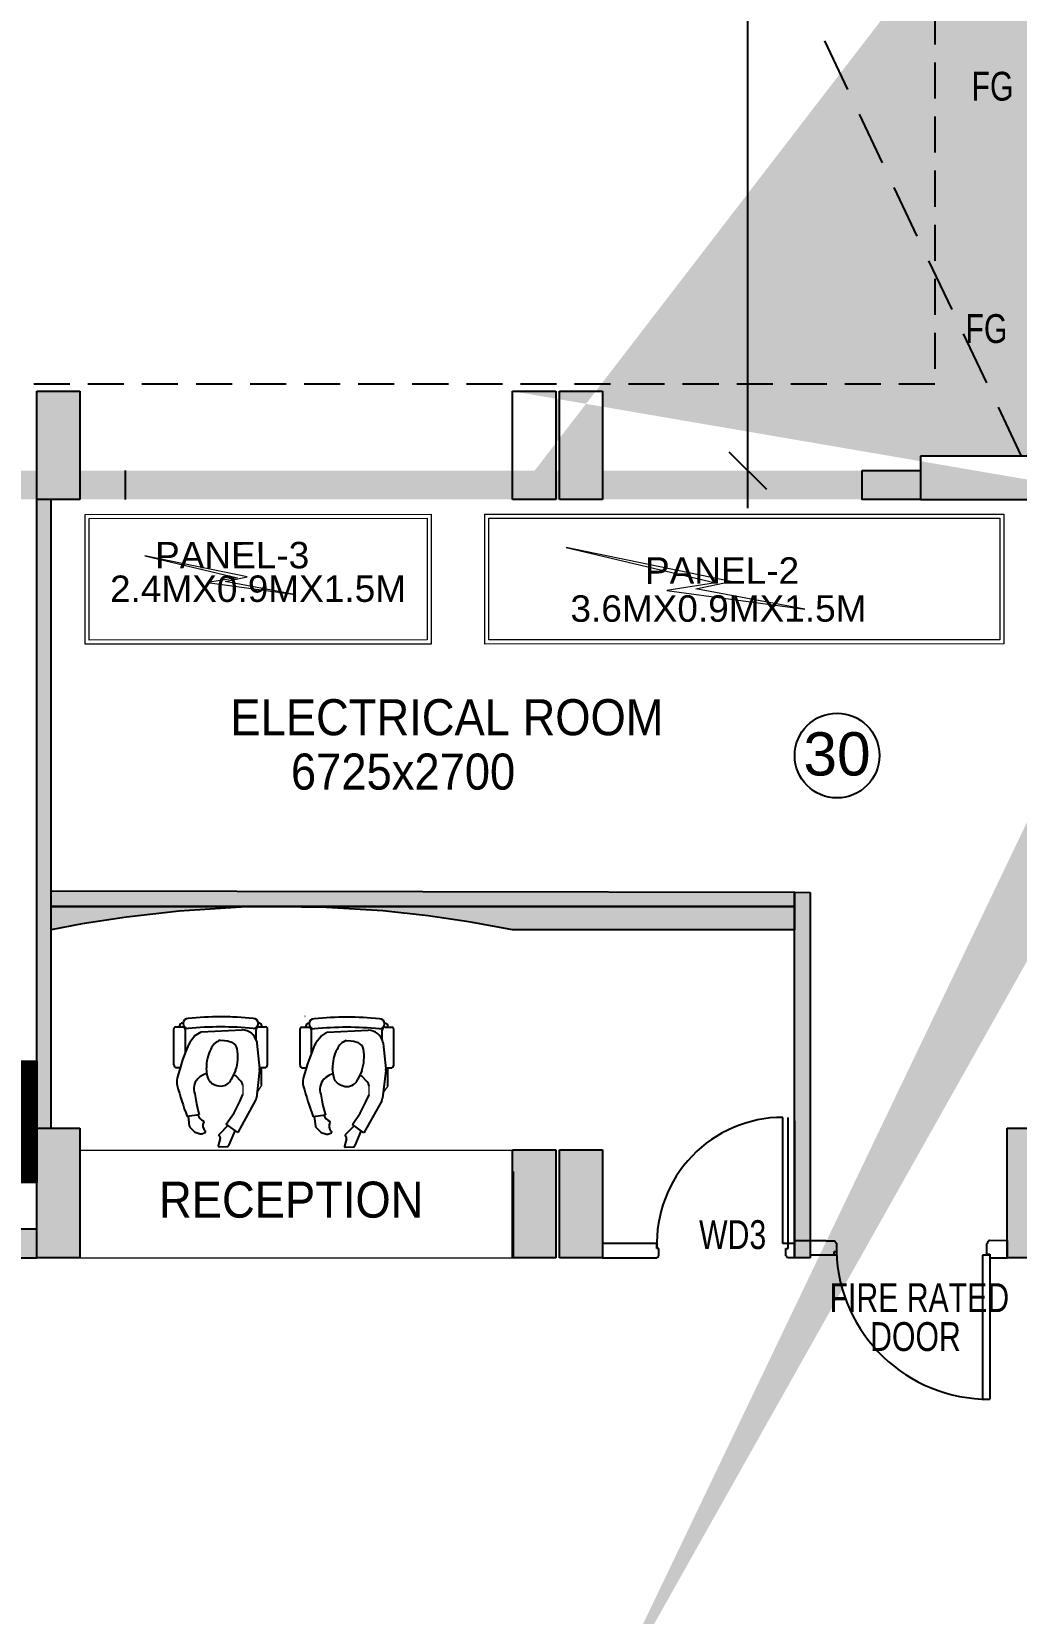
# Model space of a CAD drawing. Header units: metres. Extents: x 11749222 to 11901021, y -3863762 to -3708780.
# Drawn here: x 11782698 to 11789527, y -3823946 to -3812978 of the extents above; entities that cross this region are included whole.
import ezdxf

# ---------------------------------------------------------------- set-up
doc = ezdxf.new("R2010")
doc.units = ezdxf.units.M
doc.header["$MEASUREMENT"] = 0
for name, pattern in [('CENTER', [0]), ('DASHED', [0.75, 0.5, -0.25]), ('DASHED2', [0.375, 0.25, -0.125])]:
    doc.linetypes.add(name, pattern=pattern)
doc.layers.get('0').update_dxf_attribs({"color": 251, "linetype": 'CONTINUOUS'})
doc.layers.add('0.0', color=251, linetype='CONTINUOUS', lineweight=0)
for name, color, linetype in [('DIM', 251, 'CONTINUOUS'), ('ELE-MIRROR LIGHT', 1, 'CONTINUOUS'), ('ELE.ELECTRICAL PANELS', 1, 'CONTINUOUS'), ('HATCH', 251, 'CONTINUOUS'), ('HS', 251, 'CONTINUOUS'), ('SECTION', 251, 'CONTINUOUS')]:
    doc.layers.add(name, color=color, linetype=linetype)
doc.layers.add('elec', color=7, linetype='CONTINUOUS', lineweight=5, true_color=0x0032c7)
doc.styles.add('ARIAL', font='arial.ttf', dxfattribs={"width": 0.75})
doc.styles.add('ROMANS', font='arial.ttf')
doc.styles.get("Standard").update_dxf_attribs({"font": 'arial.ttf'})

msp = doc.modelspace()

# ---------------------------------------------------------------- hatches: boundary and pattern name
at = {"ltscale": 500}
for points in [[(11788458.1, -3816021.8), (11780203.1, -3816021.8), (11780203.1, -3816221.8), (11788458.1, -3816221.8)], [(11783349.8, -3816221.8), (11783349.8, -3816141.8), (11783349.8, -3816101.8), (11783349.8, -3816021.8), (11783033.1, -3816021.8), (11783033.1, -3816221.8)], [(11786033.1, -3816021.8), (11785449.8, -3816021.8), (11785449.8, -3816221.8), (11786033.1, -3816221.8)], [(11788863.1, -3816021.8), (11788458.1, -3816021.8), (11788458.1, -3816221.8), (11788863.1, -3816221.8)], [(11782733.1, -3821281.8), (11781204.4, -3821281.8), (11781204.4, -3821481.8), (11782733.1, -3821481.8)]]:
    msp.add_hatch(color=256, dxfattribs=at).paths.add_polyline_path(points)
h = msp.add_hatch(color=256, dxfattribs=at)
h.paths.add_polyline_path([(11782833.1, -3818935.6), (11787989.1, -3818946.4), (11787989, -3819044.7), (11782833.1, -3819044.7)])
edge = h.paths.add_edge_path()
edge.add_line((11788098.3, -3821481.8), (11787989, -3821481.8))
edge.add_line((11787989, -3821481.8), (11787989, -3818945.8))
edge.add_line((11787989, -3818945.8), (11788098, -3818946.6))
at = {"layer": 'ELE-MIRROR LIGHT', "ltscale": 500}
msp.add_hatch(color=7, dxfattribs=at).paths.add_polyline_path([(11782733.1, -3816221.8), (11782833.1, -3816221.8), (11782833.1, -3820581.8), (11782733.1, -3820581.8)])
h = msp.add_hatch(dxfattribs=at)
h.set_pattern_fill('ANSI31', style=0)
h.set_pattern_definition([(45, (748299.10422, 92998.56549), (-0.0883883476483, 0.0883883476483), [])])
h.paths.add_polyline_path([(11782833.1, -3819207), (11782833.1, -3819044.7), (11787989, -3819044.7), (11787989, -3819207), (11786033.1, -3819207), (11785744.8, -3819153.4), (11785447.5, -3819109.5), (11785133.8, -3819075.5), (11784742.1, -3819050.6), (11784222.1, -3819044.7), (11783720.5, -3819076.6), (11783356.5, -3819117.7), (11783048.2, -3819165.9)])
at = {"layer": 'HATCH', "ltscale": 500}
h = msp.add_hatch(color=251, dxfattribs=at)
h.dxf.hatch_style = 1
h.paths.add_polyline_path([(11782733.1, -3820581.8), (11783033.1, -3820581.8), (11783033.1, -3821481.8), (11782733.1, -3821481.8)])
h.paths.add_polyline_path([(11826143.1, -3824446.8), (11827043.1, -3824446.8), (11827043.1, -3824746.8), (11826143.1, -3824746.8)])
h.paths.add_polyline_path([(11800558.1, -3830511.8), (11800858.1, -3830511.8), (11800858.1, -3831411.8), (11800558.1, -3831411.8)])
h.paths.add_polyline_path([(11822943.1, -3830511.8), (11823543.1, -3830511.8), (11823543.1, -3830811.8), (11822943.1, -3830811.8)])
h.paths.add_polyline_path([(11779303.1, -3812391.8), (11780053.1, -3812391.8), (11780053.1, -3812691.8), (11779303.1, -3812691.8)])
h.paths.add_polyline_path([(11779303.1, -3815921.8), (11780203.1, -3815921.8), (11780203.1, -3816221.8), (11779303.1, -3816221.8)])
h.paths.add_polyline_path([(11816284.8, -3830411.8), (11817113.1, -3830411.8), (11817113.1, -3830711.8), (11816284.8, -3830711.8)])
h.paths.add_polyline_path([(11792528.1, -3829811.8), (11792828.1, -3829811.8), (11792828.1, -3830711.8), (11792528.1, -3830711.8)])
h.paths.add_polyline_path([(11786358.1, -3829961.8), (11786658.1, -3829961.8), (11786658.1, -3830711.8), (11786358.1, -3830711.8)])
h.paths.add_polyline_path([(11786033.1, -3830736.8), (11786333.1, -3830736.8), (11786333.1, -3831486.8), (11786033.1, -3831486.8)])
h.paths.add_polyline_path([(11779303.1, -3801521.8), (11780053.1, -3801521.8), (11780053.1, -3801821.8), (11779303.1, -3801821.8)])
h.paths.add_polyline_path([(11826143.1, -3801521.8), (11827043.1, -3801521.8), (11827043.1, -3801821.8), (11826143.1, -3801821.8)])
h.paths.add_polyline_path([(11779203.1, -3820581.8), (11779503.1, -3820581.8), (11779503.1, -3821481.8), (11779203.1, -3821481.8)])
h.paths.add_polyline_path([(11786033.1, -3829961.8), (11786333.1, -3829961.8), (11786333.1, -3830711.8), (11786033.1, -3830711.8)])
h.paths.add_polyline_path([(11826043.1, -3787791.8), (11826343.1, -3787791.8), (11826343.1, -3786813.5), (11826043.1, -3786813.5)])
h.paths.add_polyline_path([(11779303.1, -3808791.8), (11780053.1, -3808791.8), (11780053.1, -3809091.8), (11779303.1, -3809091.8)])
h.paths.add_polyline_path([(11807758.1, -3830511.8), (11808058.1, -3830511.8), (11808058.1, -3831411.8), (11807758.1, -3831411.8)])
h.paths.add_polyline_path([(11826143.1, -3781561.8), (11827043.1, -3781561.8), (11827043.1, -3781861.8), (11826143.1, -3781861.8)])
h.paths.add_polyline_path([(11826143.1, -3797921.8), (11827043.1, -3797921.8), (11827043.1, -3798221.8), (11826143.1, -3798221.8)])
h.paths.add_polyline_path([(11779303.1, -3805191.8), (11780053.1, -3805191.8), (11780053.1, -3805491.8), (11779303.1, -3805491.8)])
h.paths.add_polyline_path([(11811358.1, -3824481.8), (11811658.1, -3824481.8), (11811658.1, -3825381.8), (11811358.1, -3825381.8)])
h.paths.add_polyline_path([(11826143.1, -3805191.8), (11827043.1, -3805191.8), (11827043.1, -3805491.8), (11826143.1, -3805491.8)])
h.paths.add_polyline_path([(11784348.1, -3790791.8), (11784648.1, -3790791.8), (11784648.1, -3791391.8), (11784348.1, -3791391.8)])
h.paths.add_polyline_path([(11779303.1, -3790791.8), (11780203.1, -3790791.8), (11780203.1, -3791091.8), (11779303.1, -3791091.8)])
h.paths.add_polyline_path([(11826143.1, -3790791.8), (11826943.1, -3790791.8), (11826943.1, -3791091.8), (11826143.1, -3791091.8)])
h.paths.add_polyline_path([(11822943.1, -3819521.8), (11823642, -3819521.8), (11823642, -3819821.8), (11822943.1, -3819821.8)])
h.paths.add_polyline_path([(11820113.1, -3830411.8), (11820941.3, -3830411.8), (11820941.3, -3830711.8), (11820113.1, -3830711.8)])
h.paths.add_polyline_path([(11826143.1, -3812391.8), (11827043.1, -3812391.8), (11827043.1, -3812691.8), (11826143.1, -3812691.8)])
h.paths.add_polyline_path([(11784348.1, -3787191.8), (11784648.1, -3787191.8), (11784648.1, -3787791.8), (11784348.1, -3787791.8)])
h.paths.add_polyline_path([(11784673.1, -3787191.8), (11784973.1, -3787191.8), (11784973.1, -3787791.8), (11784673.1, -3787791.8)])
h.paths.add_polyline_path([(11780683.1, -3786891.8), (11780983.1, -3786891.8), (11780983.1, -3787791.8), (11780683.1, -3787791.8)])
h.paths.add_polyline_path([(11826143.1, -3830411.8), (11827043.1, -3830411.8), (11827043.1, -3830711.8), (11826143.1, -3830711.8)])
h.paths.add_polyline_path([(11798793.1, -3779261.8), (11799093.1, -3779261.8), (11799093.1, -3780161.8), (11798793.1, -3780161.8)])
h.paths.add_polyline_path([(11804823.1, -3779261.8), (11805123.1, -3779261.8), (11805123.1, -3780161.8), (11804823.1, -3780161.8)])
h.paths.add_polyline_path([(11782733.1, -3829961.8), (11783033.1, -3829961.8), (11783033.1, -3830711.8), (11782733.1, -3830711.8)])
h.paths.add_polyline_path([(11784673.1, -3790791.8), (11784973.1, -3790791.8), (11784973.1, -3791391.8), (11784673.1, -3791391.8)])
h.paths.add_polyline_path([(11795493.1, -3779261.8), (11795793.1, -3779261.8), (11795793.1, -3780161.8), (11795493.1, -3780161.8)])
h.paths.add_polyline_path([(11780683.1, -3781011.8), (11780983.1, -3781011.8), (11780983.1, -3781761.8), (11780683.1, -3781761.8)])
h.paths.add_polyline_path([(11784348.1, -3794391.8), (11784648.1, -3794391.8), (11784648.1, -3794991.8), (11784348.1, -3794991.8)])
h.paths.add_polyline_path([(11784673.1, -3794991.8), (11784973.1, -3794991.8), (11784973.1, -3794391.8), (11784673.1, -3794391.8)])
h.paths.add_polyline_path([(11782733.1, -3815471.8), (11783033.1, -3815471.8), (11783033.1, -3816221.8), (11782733.1, -3816221.8)])
h.paths.add_polyline_path([(11784348.1, -3781011.8), (11784648.1, -3781011.8), (11784648.1, -3781761.8), (11784348.1, -3781761.8)])
h.paths.add_polyline_path([(11782283.1, -3830736.8), (11783033.1, -3830736.8), (11783033.1, -3831036.8), (11782283.1, -3831036.8)])
h.paths.add_polyline_path([(11811358.1, -3830511.8), (11811658.1, -3830511.8), (11811658.1, -3831411.8), (11811358.1, -3831411.8)])
h.paths.add_polyline_path([(11782733.1, -3824481.8), (11783033.1, -3824481.8), (11783033.1, -3825231.8), (11782733.1, -3825231.8)])
h.paths.add_polyline_path([(11804158.1, -3830511.8), (11804458.1, -3830511.8), (11804458.1, -3831411.8), (11804158.1, -3831411.8)])
h.paths.add_polyline_path([(11826143.1, -3794391.8), (11827043.1, -3794391.8), (11827043.1, -3794691.8), (11826143.1, -3794691.8)])
h.paths.add_polyline_path([(11779303.1, -3797921.8), (11780053.1, -3797921.8), (11780053.1, -3798221.8), (11779303.1, -3798221.8)])
h.paths.add_polyline_path([(11820113.1, -3830736.8), (11820713.1, -3830736.8), (11820713.1, -3831036.8), (11820113.1, -3831036.8)])
h.paths.add_polyline_path([(11779028.1, -3830736.8), (11779778.1, -3830736.8), (11779778.1, -3831036.8), (11779028.1, -3831036.8)])
h.paths.add_polyline_path([(11816513.1, -3830736.8), (11817113.1, -3830736.8), (11817113.1, -3831036.8), (11816513.1, -3831036.8)])
h.paths.add_polyline_path([(11780203.1, -3794391.8), (11779303.1, -3794391.8), (11779303.1, -3794691.8), (11780203.1, -3794691.8)])
h.paths.add_polyline_path([(11792528.1, -3824481.8), (11792828.1, -3824481.8), (11792828.1, -3825381.8), (11792528.1, -3825381.8)])
h.paths.add_polyline_path([(11796958.1, -3830511.8), (11797258.1, -3830511.8), (11797258.1, -3831411.8), (11796958.1, -3831411.8)])
h.paths.add_polyline_path([(11816813.1, -3824481.8), (11817113.1, -3824481.8), (11817113.1, -3825381.8), (11816813.1, -3825381.8)])
h.paths.add_polyline_path([(11826143.1, -3815921.8), (11827043.1, -3815921.8), (11827043.1, -3816221.8), (11826143.1, -3816221.8)])
h.paths.add_polyline_path([(11826143.1, -3821181.8), (11827121.3, -3821181.8), (11827121.3, -3821481.8), (11826143.1, -3821481.8)])
h.paths.add_polyline_path([(11787103.1, -3780861.8), (11787403.1, -3780861.8), (11787403.1, -3781761.8), (11787103.1, -3781761.8)])
edge = h.paths.add_edge_path()
edge.add_line((11807608.1, -3780861.8), (11807608.1, -3781761.8))
edge.add_line((11820113.1, -3821481.8), (11821091.3, -3821481.8))
edge.add_line((11786033.1, -3815471.8), (11786033.1, -3816221.8))
edge.add_line((11807908.1, -3787791.8), (11807908.1, -3786891.8))
edge.add_line((11786333.1, -3825231.8), (11786333.1, -3824481.8))
edge.add_line((11786358.1, -3824481.8), (11786358.1, -3825231.8))
h.paths.add_polyline_path([(11804823.1, -3821181.8), (11805723.1, -3821181.8), (11805723.1, -3821481.8), (11804823.1, -3821481.8)], flags=17)
h.paths.add_polyline_path([(11789463.1, -3820581.8), (11789763.1, -3820581.8), (11789763.1, -3821481.8), (11789463.1, -3821481.8)], flags=17)
h.paths.add_polyline_path([(11786358.1, -3820731.8), (11786658.1, -3820731.8), (11786658.1, -3821481.8), (11786358.1, -3821481.8)], flags=17)
h.paths.add_polyline_path([(11786358.1, -3824481.8), (11786658.1, -3824481.8), (11786658.1, -3825231.8), (11786358.1, -3825231.8)], flags=17)
h.paths.add_polyline_path([(11794814.8, -3821181.8), (11795793.1, -3821181.8), (11795793.1, -3821481.8), (11794814.8, -3821481.8)], flags=17)
h.paths.add_polyline_path([(11796618.9, -3824481.8), (11797597.2, -3824481.8), (11797597.2, -3824781.8), (11796618.9, -3824781.8)], flags=17)
h.paths.add_polyline_path([(11810183.1, -3821181.8), (11811083.1, -3821181.8), (11811083.1, -3821481.8), (11810183.1, -3821481.8)], flags=17)
h.paths.add_polyline_path([(11798793.1, -3821181.8), (11799771.3, -3821181.8), (11799771.3, -3821481.8), (11798793.1, -3821481.8)], flags=17)
h.paths.add_polyline_path([(11816213.1, -3821181.8), (11817113.1, -3821181.8), (11817113.1, -3821481.8), (11816213.1, -3821481.8)], flags=17)
h.paths.add_polyline_path([(11786033.1, -3820731.8), (11786333.1, -3820731.8), (11786333.1, -3821481.8), (11786033.1, -3821481.8)], flags=17)
h.paths.add_polyline_path([(11786033.1, -3824481.8), (11786333.1, -3824481.8), (11786333.1, -3825231.8), (11786033.1, -3825231.8)], flags=17)
h.paths.add_polyline_path([(11810183.1, -3794391.8), (11811083.1, -3794391.8), (11811083.1, -3794691.8), (11810183.1, -3794691.8)], flags=17)
h.paths.add_polyline_path([(11804823.1, -3787191.8), (11805123.1, -3787191.8), (11805123.1, -3787791.8), (11804823.1, -3787791.8)], flags=16)
h.paths.add_polyline_path([(11804823.1, -3801521.8), (11805723.1, -3801521.8), (11805723.1, -3801821.8), (11804823.1, -3801821.8)], flags=17)
h.paths.add_polyline_path([(11801593.1, -3785331.8), (11802193.1, -3785331.8), (11802193.1, -3785631.8), (11801593.1, -3785631.8)], flags=17)
h.paths.add_polyline_path([(11801593.1, -3787491.8), (11802193.1, -3787491.8), (11802193.1, -3787791.8), (11801593.1, -3787791.8)], flags=16)
h.paths.add_polyline_path([(11810183.1, -3815921.8), (11811083.1, -3815921.8), (11811083.1, -3816221.8), (11810183.1, -3816221.8)], flags=17)
h.paths.add_polyline_path([(11786033.1, -3815471.8), (11786333.1, -3815471.8), (11786333.1, -3816221.8), (11786033.1, -3816221.8)], flags=17)
h.paths.add_polyline_path([(11795793.1, -3805491.8), (11794893.1, -3805491.8), (11794893.1, -3805191.8), (11795793.1, -3805191.8)], flags=17)
h.paths.add_polyline_path([(11788863.1, -3812391.8), (11789763.1, -3812391.8), (11789763.1, -3812691.8), (11788863.1, -3812691.8)], flags=17)
h.paths.add_polyline_path([(11795493.1, -3815621.8), (11795793.1, -3815621.8), (11795793.1, -3816521.8), (11795493.1, -3816521.8)], flags=17)
h.paths.add_polyline_path([(11788863.1, -3815921.8), (11789763.1, -3815921.8), (11789763.1, -3816221.8), (11788863.1, -3816221.8)], flags=17)
h.paths.add_polyline_path([(11804823.1, -3812391.8), (11805723.1, -3812391.8), (11805723.1, -3812691.8), (11804823.1, -3812691.8)], flags=17)
h.paths.add_polyline_path([(11786358.1, -3815471.8), (11786658.1, -3815471.8), (11786658.1, -3816221.8), (11786358.1, -3816221.8)], flags=17)
h.paths.add_polyline_path([(11788863.1, -3808791.8), (11789763.1, -3808791.8), (11789763.1, -3809091.8), (11788863.1, -3809091.8)], flags=17)
h.paths.add_polyline_path([(11810183.1, -3797921.8), (11811083.1, -3797921.8), (11811083.1, -3798221.8), (11810183.1, -3798221.8)], flags=17)
h.paths.add_polyline_path([(11810183.1, -3808791.8), (11811083.1, -3808791.8), (11811083.1, -3809091.8), (11810183.1, -3809091.8)], flags=17)
h.paths.add_polyline_path([(11810183.1, -3805191.8), (11811083.1, -3805191.8), (11811083.1, -3805491.8), (11810183.1, -3805491.8)], flags=17)
h.paths.add_polyline_path([(11813683.1, -3819521.8), (11814283.1, -3819521.8), (11814283.1, -3819821.8), (11813683.1, -3819821.8)], flags=17)
h.paths.add_polyline_path([(11820113.1, -3801521.8), (11821013.1, -3801521.8), (11821013.1, -3801821.8), (11820113.1, -3801821.8)], flags=17)
h.paths.add_polyline_path([(11816213.1, -3801521.8), (11817113.1, -3801521.8), (11817113.1, -3801821.8), (11816213.1, -3801821.8)], flags=17)
h.paths.add_polyline_path([(11798793.1, -3808491.8), (11799093.1, -3808491.8), (11799093.1, -3809391.8), (11798793.1, -3809391.8)], flags=17)
h.paths.add_polyline_path([(11804823.1, -3808791.8), (11805723.1, -3808791.8), (11805723.1, -3809091.8), (11804823.1, -3809091.8)], flags=17)
h.paths.add_polyline_path([(11820113.1, -3821181.8), (11821091.3, -3821181.8), (11821091.3, -3821481.8), (11820113.1, -3821481.8)], flags=17)
h.paths.add_polyline_path([(11795493.1, -3808491.8), (11795793.1, -3808491.8), (11795793.1, -3809391.8), (11795493.1, -3809391.8)], flags=17)
h.paths.add_polyline_path([(11816813.1, -3808491.8), (11817113.1, -3808491.8), (11817113.1, -3809391.8), (11816813.1, -3809391.8)], flags=17)
h.paths.add_polyline_path([(11798793.1, -3801521.8), (11799693.1, -3801521.8), (11799693.1, -3801821.8), (11798793.1, -3801821.8)], flags=17)
h.paths.add_polyline_path([(11811910.6, -3787491.8), (11812810.6, -3787491.8), (11812810.6, -3787791.8), (11811910.6, -3787791.8)], flags=17)
h.paths.add_polyline_path([(11816213.1, -3787491.8), (11817113.1, -3787491.8), (11817113.1, -3787791.8), (11816213.1, -3787791.8)], flags=17)
h.paths.add_polyline_path([(11820113.1, -3787491.8), (11821013.1, -3787491.8), (11821013.1, -3787791.8), (11820113.1, -3787791.8)], flags=17)
h.paths.add_polyline_path([(11804823.1, -3805191.8), (11805723.1, -3805191.8), (11805723.1, -3805491.8), (11804823.1, -3805491.8)], flags=17)
h.paths.add_polyline_path([(11798793.1, -3805191.8), (11799693.1, -3805191.8), (11799693.1, -3805491.8), (11798793.1, -3805491.8)], flags=17)
h.paths.add_polyline_path([(11792363.1, -3819521.8), (11792963.1, -3819521.8), (11792963.1, -3819821.8), (11792363.1, -3819821.8)], flags=17)
h.paths.add_polyline_path([(11804823.1, -3794391.8), (11805723.1, -3794391.8), (11805723.1, -3794691.8), (11804823.1, -3794691.8)], flags=17)
h.paths.add_polyline_path([(11788863.1, -3805191.8), (11789763.1, -3805191.8), (11789763.1, -3805491.8), (11788863.1, -3805491.8)], flags=17)
h.paths.add_polyline_path([(11820113.1, -3805191.8), (11821013.1, -3805191.8), (11821013.1, -3805491.8), (11820113.1, -3805491.8)], flags=17)
h.paths.add_polyline_path([(11816213.1, -3805191.8), (11817113.1, -3805191.8), (11817113.1, -3805491.8), (11816213.1, -3805491.8)], flags=17)
h.paths.add_polyline_path([(11820113.1, -3808491.8), (11820413.1, -3808491.8), (11820413.1, -3809391.8), (11820113.1, -3809391.8)], flags=17)
h.paths.add_polyline_path([(11798793.1, -3812091.8), (11799093.1, -3812091.8), (11799093.1, -3812991.8), (11798793.1, -3812991.8)], flags=17)
h.paths.add_polyline_path([(11820113.1, -3815621.8), (11820413.1, -3815621.8), (11820413.1, -3816521.8), (11820113.1, -3816521.8)], flags=17)
h.paths.add_polyline_path([(11804823.1, -3797921.8), (11805723.1, -3797921.8), (11805723.1, -3798221.8), (11804823.1, -3798221.8)], flags=17)
h.paths.add_polyline_path([(11816813.1, -3797621.8), (11817113.1, -3797621.8), (11817113.1, -3798521.8), (11816813.1, -3798521.8)], flags=17)
h.paths.add_polyline_path([(11820113.1, -3797621.8), (11820413.1, -3797621.8), (11820413.1, -3798521.8), (11820113.1, -3798521.8)], flags=17)
h.paths.add_polyline_path([(11794893.1, -3801521.8), (11795793.1, -3801521.8), (11795793.1, -3801821.8), (11794893.1, -3801821.8)], flags=17)
h.paths.add_polyline_path([(11809987.8, -3801521.6), (11811083.1, -3801521.8), (11811083.1, -3801821.8), (11809987.8, -3801821.6)], flags=17)
h.paths.add_polyline_path([(11788863.1, -3801521.8), (11789763.1, -3801521.8), (11789763.1, -3801821.8), (11788863.1, -3801821.8)], flags=17)
h.paths.add_polyline_path([(11803818.9, -3824481.8), (11804797.2, -3824481.8), (11804797.2, -3824781.8), (11803818.9, -3824781.8)], flags=17)
h.paths.add_polyline_path([(11795493.1, -3812091.8), (11795793.1, -3812091.8), (11795793.1, -3812991.8), (11795493.1, -3812991.8)], flags=17)
h.paths.add_polyline_path([(11791348.1, -3781761.8), (11791648.1, -3781761.8), (11791648.1, -3780961.8), (11791348.1, -3780961.8)], flags=17)
h.paths.add_polyline_path([(11820113.1, -3794091.8), (11820413.1, -3794091.8), (11820413.1, -3794991.8), (11820113.1, -3794991.8)], flags=17)
h.paths.add_polyline_path([(11795493.1, -3784731.8), (11795793.1, -3784731.8), (11795793.1, -3785631.8), (11795493.1, -3785631.8)], flags=17)
h.paths.add_polyline_path([(11810183.1, -3790791.8), (11811083.1, -3790791.8), (11811083.1, -3791091.8), (11810183.1, -3791091.8)], flags=17)
h.paths.add_polyline_path([(11804823.1, -3784731.8), (11805123.1, -3784731.8), (11805123.1, -3785631.8), (11804823.1, -3785631.8)], flags=17)
h.paths.add_polyline_path([(11791348.1, -3786891.8), (11791648.1, -3786891.8), (11791648.1, -3787791.8), (11791348.1, -3787791.8)], flags=17)
h.paths.add_polyline_path([(11807608.1, -3786891.8), (11807908.1, -3786891.8), (11807908.1, -3787791.8), (11807608.1, -3787791.8)], flags=16)
h.paths.add_polyline_path([(11788863.1, -3790791.8), (11789763.1, -3790791.8), (11789763.1, -3791091.8), (11788863.1, -3791091.8)], flags=17)
h.paths.add_polyline_path([(11798793.1, -3790791.8), (11799438.1, -3790791.8), (11799438.1, -3791091.8), (11798793.1, -3791091.8)], flags=17)
h.paths.add_polyline_path([(11787103.1, -3786891.8), (11787403.1, -3786891.8), (11787403.1, -3787791.8), (11787103.1, -3787791.8)], flags=17)
h.paths.add_polyline_path([(11816813.1, -3780861.8), (11817113.1, -3780861.8), (11817113.1, -3781761.8), (11816813.1, -3781761.8)], flags=17)
h.paths.add_polyline_path([(11795493.1, -3786891.8), (11795793.1, -3786891.8), (11795793.1, -3787791.8), (11795493.1, -3787791.8)], flags=17)
h.paths.add_polyline_path([(11812210.6, -3780861.8), (11812510.6, -3780861.8), (11812510.6, -3781761.8), (11812210.6, -3781761.8)], flags=17)
h.paths.add_polyline_path([(11820113.1, -3790791.8), (11821013.1, -3790791.8), (11821013.1, -3791091.8), (11820113.1, -3791091.8)], flags=17)
h.paths.add_polyline_path([(11795493.1, -3797621.8), (11795793.1, -3797621.8), (11795793.1, -3798521.8), (11795493.1, -3798521.8)], flags=17)
h.paths.add_polyline_path([(11788863.1, -3794391.8), (11789763.1, -3794391.8), (11789763.1, -3794691.8), (11788863.1, -3794691.8)], flags=17)
h.paths.add_polyline_path([(11807608.1, -3780861.8), (11807908.1, -3780861.8), (11807908.1, -3781761.8), (11807608.1, -3781761.8)], flags=17)
h.paths.add_polyline_path([(11816213.1, -3790791.8), (11817113.1, -3790791.8), (11817113.1, -3791091.8), (11816213.1, -3791091.8)], flags=17)
h.paths.add_polyline_path([(11820113.1, -3780861.8), (11820413.1, -3780861.8), (11820413.1, -3781761.8), (11820113.1, -3781761.8)], flags=17)
h.paths.add_polyline_path([(11807418.9, -3824481.8), (11808397.2, -3824481.8), (11808397.2, -3824781.8), (11807418.9, -3824781.8)], flags=17)
h.paths.add_polyline_path([(11804823.1, -3790791.8), (11805723.1, -3790791.8), (11805723.1, -3791091.8), (11804823.1, -3791091.8)], flags=17)
h.paths.add_polyline_path([(11804823.1, -3815921.8), (11805723.1, -3815921.8), (11805723.1, -3816221.8), (11804823.1, -3816221.8)], flags=17)
h.paths.add_polyline_path([(11798793.1, -3794091.8), (11799093.1, -3794091.8), (11799093.1, -3794991.8), (11798793.1, -3794991.8)], flags=17)
h.paths.add_polyline_path([(11810183.1, -3812391.8), (11811083.1, -3812391.8), (11811083.1, -3812691.8), (11810183.1, -3812691.8)], flags=17)
h.paths.add_polyline_path([(11795493.1, -3794991.8), (11795793.1, -3794991.8), (11795793.1, -3794094.2), (11795493.1, -3794094.2)], flags=17)
h.paths.add_polyline_path([(11816813.1, -3812091.8), (11817113.1, -3812091.8), (11817113.1, -3812991.8), (11816813.1, -3812991.8)], flags=17)
h.paths.add_polyline_path([(11798793.1, -3815621.8), (11799093.1, -3815621.8), (11799093.1, -3816521.8), (11798793.1, -3816521.8)], flags=17)
h.paths.add_polyline_path([(11820113.1, -3812091.8), (11820413.1, -3812091.8), (11820413.1, -3812991.8), (11820113.1, -3812991.8)], flags=17)
h.paths.add_polyline_path([(11794814.8, -3790791.8), (11795793.1, -3790791.8), (11795793.1, -3791091.8), (11794814.8, -3791091.8)], flags=17)
h.paths.add_polyline_path([(11816813.1, -3815621.8), (11817113.1, -3815621.8), (11817113.1, -3816521.8), (11816813.1, -3816521.8)], flags=17)
h.paths.add_polyline_path([(11798793.1, -3797621.8), (11799093.1, -3797621.8), (11799093.1, -3798521.8), (11798793.1, -3798521.8)], flags=17)
h.paths.add_polyline_path([(11788863.1, -3797921.8), (11789763.1, -3797921.8), (11789763.1, -3798221.8), (11788863.1, -3798221.8)], flags=17)
h.paths.add_polyline_path([(11816813.1, -3794091.8), (11817113.1, -3794091.8), (11817113.1, -3794991.8), (11816813.1, -3794991.8)], flags=17)
h.paths.add_polyline_path([(11820413.1, -3824539), (11820113.1, -3824539), (11820113.1, -3825460.1), (11820413.1, -3825460.1)])
at = {"layer": 'HS', "linetype": 'CENTER', "ltscale": 500}
h = msp.add_hatch(dxfattribs=at)
h.set_pattern_fill('ANSI31')
h.set_pattern_definition([(45, (748299.10422, 93321.56549), (-0.0883883476483, 0.0883883476483), [])])
h.paths.add_polyline_path([(11782599.1, -3820958.8), (11782733.1, -3820958.8), (11782733.1, -3820118.4), (11782599.1, -3820118.4)])

# ---------------------------------------------------------------- linework, layer by layer
at = {"lineweight": 25}
for p, q in [((11787664.5, -3816281.8), (11787664.5, -3794431.8)), ((11782733.1, -3815471.8), (11783033.1, -3815471.8)), ((11782733.1, -3821481.8), (11782733.1, -3815471.8)), ((11783033.1, -3815471.8), (11783033.1, -3816221.8)), ((11786033.1, -3816221.8), (11786033.1, -3815471.8)), ((11786033.1, -3815471.8), (11786333.1, -3815471.8)), ((11786333.1, -3815471.8), (11786333.1, -3816221.8)), ((11786358.1, -3816221.8), (11786358.1, -3815471.8)), ((11786358.1, -3815471.8), (11786658.1, -3815471.8)), ((11786658.1, -3815471.8), (11786658.1, -3816221.8)), ((11789763.1, -3815921.8), (11788863.1, -3815921.8)), ((11788863.1, -3815921.8), (11788863.1, -3816221.8)), ((11783349.8, -3816221.8), (11783349.8, -3816021.8)), ((11783033.1, -3816221.8), (11782733.1, -3816221.8)), ((11782833.1, -3820581.8), (11782833.1, -3816221.8)), ((11786333.1, -3816221.8), (11786033.1, -3816221.8)), ((11786658.1, -3816221.8), (11786358.1, -3816221.8)), ((11788863.1, -3816221.8), (11789763.1, -3816221.8)), ((11784067.2, -3819806), (11784070.6, -3819806)), ((11784592.7, -3819806), (11784596.2, -3819806)), ((11784619.8, -3819854.4), (11784623.2, -3819854.4)), ((11785145.3, -3819854.4), (11785148.7, -3819854.4)), ((11783684.3, -3820142), (11783684.3, -3819893.4)), ((11783698, -3819879.8), (11783744.5, -3819879.8)), ((11783724.3, -3819879.8), (11783724.3, -3819872.4)), ((11783764.3, -3820057.4), (11783764.3, -3819899.7)), ((11783794.4, -3819985.8), (11783828.4, -3819942.6)), ((11783828.4, -3819942.6), (11783873.1, -3819914.5)), ((11783873.1, -3819914.5), (11784157.3, -3819899)), ((11784254.3, -3819967.1), (11784254.3, -3819899.7)), ((11784274.2, -3819879.8), (11784320.7, -3819879.8)), ((11784294.3, -3819879.8), (11784294.3, -3819872.4)), ((11784334.3, -3820142), (11784334.3, -3819893.4)), ((11784559.3, -3820144.5), (11784559.3, -3819895.9)), ((11784572.9, -3819882.3), (11784619.4, -3819882.3)), ((11784599.3, -3819882.3), (11784599.3, -3819875)), ((11784639.3, -3820059.9), (11784639.3, -3819902.2)), ((11784669.3, -3819988.4), (11784703.3, -3819945.1)), ((11784703.3, -3819945.1), (11784748, -3819917)), ((11784748, -3819917), (11785032.3, -3819901.5)), ((11785129.3, -3819969.6), (11785129.3, -3819902.2)), ((11785149.1, -3819882.3), (11785195.6, -3819882.3)), ((11785169.3, -3819882.3), (11785169.3, -3819875)), ((11785209.3, -3820144.5), (11785209.3, -3819895.9)), ((11784004.8, -3819972.3), (11784035.8, -3819973.1)), ((11784035.8, -3819973.1), (11784057.5, -3819976.7)), ((11784057.5, -3819976.7), (11784087, -3819986.1)), ((11784259.2, -3819981.4), (11784260.6, -3819992.7)), ((11784260.6, -3819992.7), (11784278.7, -3820168.4)), ((11784879.7, -3819974.9), (11784910.7, -3819975.6)), ((11784910.7, -3819975.6), (11784932.4, -3819979.2)), ((11784932.4, -3819979.2), (11784961.9, -3819988.6)), ((11785134.1, -3819983.9), (11785135.5, -3819995.2)), ((11785135.5, -3819995.2), (11785153.6, -3820171)), ((11783704.3, -3820162), (11783727.9, -3820162)), ((11783916.3, -3820211.2), (11783910.5, -3820165.8)), ((11784112.1, -3820181.7), (11784083, -3820243.8)), ((11784278.6, -3820179.3), (11784256.6, -3820370.4)), ((11784278, -3820162), (11784314.3, -3820162)), ((11784292.5, -3820284.7), (11784292.5, -3820162)), ((11784579.3, -3820164.5), (11784602.8, -3820164.5)), ((11784791.2, -3820213.8), (11784785.4, -3820168.3)), ((11784987.1, -3820184.2), (11784957.9, -3820246.3)), ((11785153.5, -3820181.8), (11785131.5, -3820372.9)), ((11785152.9, -3820164.5), (11785189.3, -3820164.5)), ((11785167.4, -3820287.2), (11785167.4, -3820164.5)), ((11783865.5, -3820225), (11783849.6, -3820240.1)), ((11783885, -3820214.9), (11783865.5, -3820225)), ((11783915, -3820201.4), (11783885, -3820214.9)), ((11783921.3, -3820234.3), (11783916.3, -3820211.2)), ((11783931.4, -3820253.8), (11783921.3, -3820234.3)), ((11784114.3, -3820219.2), (11784097.6, -3820213.8)), ((11784150.2, -3820258.2), (11784114.3, -3820219.2)), ((11784740.4, -3820227.5), (11784724.5, -3820242.6)), ((11784759.9, -3820217.4), (11784740.4, -3820227.5)), ((11784789.9, -3820203.9), (11784759.9, -3820217.4)), ((11784796.2, -3820236.9), (11784791.2, -3820213.8)), ((11784806.3, -3820256.3), (11784796.2, -3820236.9)), ((11784989.2, -3820221.7), (11784972.6, -3820216.3)), ((11785025.1, -3820260.7), (11784989.2, -3820221.7)), ((11783829.7, -3820344.5), (11783836.2, -3820385.6)), ((11783836.2, -3820385.6), (11783843.4, -3820422.4)), ((11784101.7, -3820474.6), (11784141.5, -3820396.7)), ((11784250.7, -3820388.8), (11784127.6, -3820612.5)), ((11784141.5, -3820396.7), (11784163.7, -3820347.8)), ((11784704.6, -3820347), (11784711.1, -3820388.1)), ((11784711.1, -3820388.1), (11784718.3, -3820425)), ((11784976.6, -3820477.1), (11785016.4, -3820399.2)), ((11785125.7, -3820391.3), (11785002.5, -3820615)), ((11785016.4, -3820399.2), (11785038.6, -3820350.3)), ((11783860.6, -3820489), (11783776.4, -3820500.3)), ((11783783.3, -3820499.5), (11783791.4, -3820566.5)), ((11783843.4, -3820422.4), (11783854.2, -3820464.3)), ((11783854.2, -3820464.3), (11783860.6, -3820489)), ((11784048.2, -3820554.7), (11784101.7, -3820474.6)), ((11784735.5, -3820491.6), (11784651.4, -3820502.8)), ((11784658.2, -3820502), (11784666.3, -3820569)), ((11784718.3, -3820425), (11784729.1, -3820466.8)), ((11784729.1, -3820466.8), (11784735.5, -3820491.6)), ((11784923.1, -3820557.2), (11784976.6, -3820477.1)), ((11787909, -3821381.8), (11787909, -3820506.8)), ((11787944, -3821416.8), (11787944, -3820506.8)), ((11782733.1, -3820581.8), (11783033.1, -3820581.8)), ((11783033.1, -3820581.8), (11783033.1, -3821481.8)), ((11783795.6, -3820575.3), (11783825.6, -3820605.5)), ((11783831.4, -3820609.2), (11783867.1, -3820621.2)), ((11783877.6, -3820620.9), (11783901.9, -3820610.8)), ((11784059.8, -3820563.5), (11783998.2, -3820626.2)), ((11784127.6, -3820612.5), (11784048.2, -3820554.7)), ((11784068.1, -3820698.5), (11784109.5, -3820599.6)), ((11784670.5, -3820577.8), (11784700.5, -3820608.1)), ((11784706.4, -3820611.7), (11784742, -3820623.8)), ((11784752.6, -3820623.4), (11784776.8, -3820613.4)), ((11784934.7, -3820566), (11784873.1, -3820628.7)), ((11785002.5, -3820615), (11784923.1, -3820557.2)), ((11784943, -3820701), (11784984.4, -3820602.1)), ((11784006.3, -3820654.4), (11783992.1, -3820703.7)), ((11783997.9, -3820711.1), (11784052.7, -3820709.1)), ((11783998.7, -3820634.7), (11784000.4, -3820636.1)), ((11784881.2, -3820656.9), (11784867, -3820706.2)), ((11784872.8, -3820713.6), (11784927.6, -3820711.6)), ((11784873.6, -3820637.3), (11784875.3, -3820638.6)), ((11786033.1, -3821481.8), (11786033.1, -3820731.8)), ((11786033.1, -3820731.8), (11786333.1, -3820731.8)), ((11786333.1, -3820731.8), (11786333.1, -3821481.8)), ((11786358.1, -3821481.8), (11786358.1, -3820731.8)), ((11786358.1, -3820731.8), (11786658.1, -3820731.8)), ((11786658.1, -3820731.8), (11786658.1, -3821481.8)), ((11787034, -3821381.8), (11786989, -3821381.8)), ((11787034, -3821416.8), (11787034, -3821381.8)), ((11787989, -3821381.8), (11787909, -3821381.8)), ((11788207.6, -3821362.4), (11788261.6, -3821362.4)), ((11788261.6, -3821362.4), (11788261.6, -3821365.4)), ((11788279.6, -3821380.4), (11788276.6, -3821380.4)), ((11788279.6, -3821380.4), (11788279.6, -3821440.4)), ((11789320.8, -3821382.4), (11789324.4, -3821382.4)), ((11789320.8, -3821382.4), (11789320.8, -3821455.1)), ((11789463.1, -3821362.4), (11789342.6, -3821360.6)), ((11789463.1, -3821481.8), (11789463.1, -3821360.6)), ((11783033.1, -3821481.8), (11782733.1, -3821481.8)), ((11786333.1, -3821481.8), (11786033.1, -3821481.8)), ((11786658.1, -3821481.8), (11786358.1, -3821481.8)), ((11786989, -3821481.8), (11787034, -3821481.8)), ((11787049, -3821416.8), (11787034, -3821416.8)), ((11787034, -3821481.8), (11787034, -3821479.3)), ((11787049, -3821466.8), (11787046.5, -3821466.8)), ((11787049, -3821466.8), (11787049, -3821416.8)), ((11787929, -3821416.8), (11787944, -3821416.8)), ((11787929, -3821466.8), (11787929, -3821416.8)), ((11787929, -3821466.8), (11787931.5, -3821466.8)), ((11787944, -3821481.8), (11787944, -3821479.3)), ((11787989, -3821481.8), (11787944, -3821481.8)), ((11788282.6, -3821462.4), (11788098.3, -3821462.4)), ((11788279.6, -3821440.4), (11788261.6, -3821440.4)), ((11788261.6, -3821440.4), (11788261.6, -3821461.4)), ((11789291.7, -3821461.9), (11789291.7, -3822461.4)), ((11789342.6, -3821461.9), (11789291.7, -3821461.9)), ((11789320.8, -3821455.1), (11789342.6, -3821455.1)), ((11789342.6, -3821455.1), (11789342.6, -3822461.4)), ((11789342.6, -3821481.8), (11789463.1, -3821481.8))]:
    msp.add_line(p, q, dxfattribs=at)
at = {"linetype": 'DASHED2', "lineweight": 25, "ltscale": 1500}
msp.add_line((11789563.1, -3815921.8), (11779503.1, -3794691.8), dxfattribs=at)
at = {"linetype": 'DASHED', "lineweight": 25, "ltscale": 500}
for p, q in [((11788963.1, -3795191.8), (11788963.1, -3815421.8)), ((11788963.1, -3815421.8), (11780103.1, -3815421.8)), ((11788558.1, -3816221.8), (11788458.1, -3816221.8))]:
    msp.add_line(p, q, dxfattribs=at)
at = {"linetype": 'ByBlock', "lineweight": 25}
msp.add_line((11787534.5, -3815891.8), (11787794.5, -3816151.8), dxfattribs=at)
at = {"ltscale": 500}
msp.add_line((11788098, -3818946.6), (11788098.3, -3821481.8), dxfattribs=at)
at = {"lineweight": 25, "ltscale": 500}
for p, q in [((11789463.1, -3821481.8), (11789463.1, -3820581.8)), ((11789463.1, -3820581.8), (11789763.1, -3820581.8)), ((11789763.1, -3821481.8), (11789463.1, -3821481.8))]:
    msp.add_line(p, q, dxfattribs=at)
at = {"lineweight": 25}
msp.add_lwpolyline([(11788458.1, -3816021.8), (11788863.1, -3816021.8), (11788863.1, -3816221.8), (11788458.1, -3816221.8)], close=True, dxfattribs=at)
at = {"color": 7, "linetype": 'CENTER', "ltscale": 500}
msp.add_lwpolyline([(11782599.1, -3820118.4), (11782733.1, -3820118.4), (11782733.1, -3820958.8), (11782599.1, -3820958.8)], close=True, dxfattribs=at)
at = {"lineweight": -3, "ltscale": 500}
msp.add_circle((11788283.8, -3817998.1), 293.8, dxfattribs=at)
for centre, radius, start, end in [((11783744.9, -3819872.4), 20.5, 90, 180), ((11783783.2, -3819855.9), 35.2, 90, 270), ((11784009.3, -3822147), 2337.2, 84.44787, 95.55213), ((11784235.5, -3819855.9), 35.2, 270, 90), ((11784273.8, -3819872.4), 20.5, 0, 90), ((11784619.8, -3819875), 20.5, 90, 180), ((11784658.1, -3819858.4), 35.2, 90, 270), ((11784884.3, -3822149.5), 2337.2, 84.44787, 95.55213), ((11785110.4, -3819858.4), 35.2, 270, 90), ((11785148.7, -3819875), 20.5, 0, 90), ((11783698, -3819893.4), 13.7, 90, 180), ((11783744.5, -3819899.7), 19.9, 0, 90), ((11784009.3, -3822147.2), 2267.5, 84.2765, 95.7235), ((11784152.2, -3820009.5), 110.6, 14.70655, 87.32506), ((11784274.2, -3819899.7), 19.9, 90, 180), ((11784320.7, -3819893.4), 13.7, 0, 90), ((11784572.9, -3819895.9), 13.7, 90, 180), ((11784619.4, -3819902.2), 19.9, 0, 90), ((11784884.3, -3822149.7), 2267.5, 84.2765, 95.7235), ((11785027.1, -3820012), 110.6, 14.70655, 87.32506), ((11785149.1, -3819902.2), 19.9, 90, 180), ((11785195.6, -3819895.9), 13.7, 0, 90), ((11785186.7, -3820612.6), 1526.8, 155.76561, 165.70768), ((11784180.6, -3820159.1), 270.6, 152.20691, 181.39775), ((11784039.9, -3820072.9), 106.5, 109.27759, 157.97005), ((11784060.6, -3820044.9), 64.5, 11.25162, 65.76139), ((11783849.5, -3820086.1), 279.5, 339.98898, 11.08335), ((11786061.6, -3820615.1), 1526.8, 155.76561, 165.70768), ((11785055.5, -3820161.6), 270.6, 152.20691, 181.39775), ((11784914.8, -3820075.4), 106.5, 109.27759, 157.97005), ((11784935.5, -3820047.4), 64.5, 11.25162, 65.76139), ((11784724.4, -3820088.6), 279.5, 339.98898, 11.08335), ((11783704.3, -3820142), 20, 180, 270), ((11784228.9, -3820173.6), 50, 353.43344, 5.86997), ((11784314.3, -3820142), 20, 270, 0), ((11784579.3, -3820144.5), 20, 180, 270), ((11785103.9, -3820176.1), 50, 353.43344, 5.86997), ((11785189.3, -3820144.5), 20, 270, 0), ((11783804, -3820260.3), 100, 165.70768, 194.943), ((11785834, -3819718.5), 2201.1, 194.943, 200.80249), ((11783919.8, -3820307.6), 97.3, 136.12078, 202.30384), ((11783994.2, -3820207.5), 78.1, 216.3957, 240.40995), ((11784009.8, -3820183.2), 106.9, 239.54378, 271.19433), ((11784012, -3820212.5), 77.6, 270.06178, 336.25462), ((11784113.4, -3820292.1), 50, 7.75503, 42.61873), ((11784678.9, -3820262.8), 100, 165.70768, 194.943), ((11786708.9, -3819721.1), 2201.1, 194.943, 200.80249), ((11784794.7, -3820310.1), 97.3, 136.12078, 202.30384), ((11784869.1, -3820210), 78.1, 216.3957, 240.40995), ((11784884.8, -3820185.7), 106.9, 239.54378, 271.19433), ((11784886.9, -3820215.1), 77.6, 270.06178, 336.25462), ((11784988.3, -3820294.6), 50, 7.75503, 42.61873), ((11784206.9, -3820364.7), 50, 331.15891, 353.43344), ((11785081.9, -3820367.2), 50, 331.15891, 353.43344), ((11783917.2, -3820466.5), 70.6, 199.74803, 247.3237), ((11784792.1, -3820469), 70.6, 199.74803, 247.3237), ((11787909, -3821381.8), 875, 90, 182.29244), ((11783806.3, -3820564.7), 15, 186.9015, 224.71441), ((11783836.3, -3820595), 15, 224.71441, 251.33196), ((11783871.9, -3820607), 15, 251.33196, 292.4991), ((11783934.4, -3820564.3), 49.2, 148.82238, 230.58621), ((11783888, -3820536.3), 5, 328.82238, 67.3237), ((11783900, -3820606.2), 5, 292.4991, 50.58621), ((11784002.3, -3820630.2), 5.76, 135.52302, 231.63852), ((11784681.2, -3820567.2), 15, 186.9015, 224.71441), ((11784711.2, -3820597.5), 15, 224.71441, 251.33196), ((11784746.8, -3820609.5), 15, 251.33196, 292.4991), ((11784809.3, -3820566.9), 49.2, 148.82238, 230.58621), ((11784762.9, -3820538.8), 5, 328.82238, 67.3237), ((11784774.9, -3820608.7), 5, 292.4991, 50.58621), ((11783997.7, -3820705.3), 5.76, 163.94472, 272.02787), ((11783989.7, -3820649.6), 17.3, 343.94472, 51.63852), ((11784052.1, -3820691.8), 17.3, 272.02787, 337.24951), ((11784872.6, -3820707.8), 5.76, 163.94472, 272.02787), ((11784877.2, -3820632.7), 5.76, 135.52302, 231.63852), ((11784864.6, -3820652.1), 17.3, 343.94472, 51.63852), ((11784927, -3820694.4), 17.3, 272.02787, 337.24951), ((11788261.6, -3821380.4), 15, 0, 90), ((11789350.6, -3821385.7), 26.3, 107.5731, 172.81576), ((11787034, -3821466.8), 12.5, 270, 0), ((11787944, -3821466.8), 12.5, 180, 270), ((11789337.1, -3821403), 1058.5, 181.78775, 270.29659)]:
    msp.add_arc(centre, radius, start, end)
at = {"layer": '0.0', "ltscale": 500}
for p, q in [((11784162.9, -3820285.3), (11784162.9, -3820349.4)), ((11784292.5, -3820284.7), (11784256.6, -3820339.6)), ((11785037.8, -3820287.8), (11785037.8, -3820351.9)), ((11785167.4, -3820287.2), (11785131.5, -3820342.1)), ((11786023.1, -3820737), (11783033.1, -3820737)), ((11786033.1, -3820937), (11786033.1, -3820747)), ((11786043.1, -3821471.8), (11786043.1, -3820881.8)), ((11783033.1, -3821481.8), (11786033.1, -3821481.8))]:
    msp.add_line(p, q, dxfattribs=at)
for centre, start, end in [((11786023.1, -3820747), 0, 90), ((11786033.1, -3821471.8), 270, 0)]:
    msp.add_arc(centre, 10, start, end, dxfattribs=at)
at = {"layer": 'ELE-MIRROR LIGHT', "ltscale": 500}
for p, q in [((11782733.1, -3820581.8), (11782959.1, -3820581.8)), ((11787989, -3820530.1), (11787989, -3821481.8)), ((11788098.3, -3821481.8), (11787989, -3821481.8))]:
    msp.add_line(p, q, dxfattribs=at)
at = {"layer": 'ELE-MIRROR LIGHT', "color": 18, "ltscale": 500, "true_color": 0x000000}
for p, q in [((11786989, -3821381.8), (11786658.1, -3821381.8)), ((11788207.6, -3821362.4), (11787989, -3821362.4)), ((11786658.1, -3821481.8), (11786989, -3821481.8))]:
    msp.add_line(p, q, dxfattribs=at)
msp.add_lwpolyline([(11782833.1, -3818935.6), (11787989.1, -3818946.4), (11787989, -3819044.7), (11782833.1, -3819044.7)], close=True, dxfattribs=at)
for points in [[(11788098.3, -3821481.8), (11787989, -3821481.8), (11787989, -3818945.8), (11788098, -3818946.6)], [(11782833.1, -3819207), (11782833.1, -3819044.7), (11787989, -3819044.7), (11787989, -3819207), (11786033.1, -3819207), (11785744.8, -3819153.4), (11785447.5, -3819109.5), (11785133.8, -3819075.5), (11784742.1, -3819050.6), (11784222.1, -3819044.7), (11783720.5, -3819076.6), (11783356.5, -3819117.7), (11783048.2, -3819165.9), (11782833.1, -3819207)]]:
    msp.add_lwpolyline(points, dxfattribs=at)
at = {"layer": 'ELE-MIRROR LIGHT', "ltscale": 500}
msp.add_lwpolyline([(11782733.1, -3821281.8), (11781204.4, -3821281.8), (11781204.4, -3821481.8), (11782733.1, -3821481.8)], close=True, dxfattribs=at)
at = {"layer": 'ELE.ELECTRICAL PANELS', "color": 1, "lineweight": 5}
for points in [[(11783070, -3817225.6), (11783069.8, -3816325.8), (11785469.7, -3816324.8), (11785469.9, -3817224.6)], [(11785840.9, -3817224.6), (11785840.7, -3816324.8), (11789440.6, -3816323.8), (11789440.8, -3817223.7)], [(11783098, -3817197.6), (11783097.8, -3816353.8), (11785441.7, -3816352.8), (11785441.9, -3817196.7)], [(11785868.9, -3817196.6), (11785868.7, -3816352.8), (11789412.6, -3816351.8), (11789412.8, -3817195.7)]]:
    msp.add_lwpolyline(points, close=True, dxfattribs=at)
for points, elevation in [([(11786404.9, -3816556.2), (11787441.4, -3816801.1), (11787103.9, -3816853.1), (11788060.4, -3816983.3), (11787303.9, -3816842.5), (11787547.3, -3816790.7), (11786404.9, -3816556.2)], 7692271.1), ([(11783483.7, -3816613.5), (11784126.6, -3816765.4), (11783917.3, -3816797.7), (11784510.6, -3816878.4), (11784041.4, -3816791.1), (11784192.4, -3816759), (11783483.7, -3816613.5)], 4771532)]:
    msp.add_lwpolyline(points, dxfattribs=dict(at, elevation=elevation))
at = {"layer": 'SECTION', "ltscale": 500}
msp.add_line((11789463.1, -3821360.6), (11789463.1, -3821481.8), dxfattribs=at)

# ---------------------------------------------------------------- texts
at = {"lineweight": 20, "style": 'ARIAL', "width": 0.75}
for s, p in [('FG', (11789216.6, -3813456.5)), ('FG', (11789174.4, -3815137.1)), ('WD3', (11787327, -3821420.1)), ('FIRE RATED', (11788231.9, -3821857.1)), ('  DOOR', (11788396.9, -3822127))]:
    msp.add_text(s, height=200, dxfattribs=at).set_placement(p)
at = {"lineweight": 20, "width": 0.9}
for s, p in [('ELECTRICAL ROOM', (11784076.8, -3817857.2)), ('6725x2700', (11784496.4, -3818234.1)), ('RECEPTION', (11783581.8, -3821202.5))]:
    msp.add_text(s, height=250, dxfattribs=at).set_placement(p)
at = {"lineweight": 20}
msp.add_text('30', height=300, dxfattribs=at).set_placement((11788050.6, -3818136.4))
at = {"layer": 'DIM', "color": 7, "linetype": 'Continuous', "style": 'ROMANS'}
for s, height, p in [('PANEL-3', 183.66, (11783554.2, -3816700.4)), ('PANEL-2', 183.66, (11786951.7, -3816807.3)), ('3.6MX0.9MX1.5M', 183.657, (11786435, -3817070.5))]:
    msp.add_text(s, height=height, rotation=0.02757, dxfattribs=at).set_placement(p)
at = {"layer": 'elec', "color": 7, "linetype": 'Continuous', "lineweight": 15, "ltscale": 12, "style": 'ROMANS'}
msp.add_text('2.4MX0.9MX1.5M', height=183.657, rotation=0.02757, dxfattribs=at).set_placement((11783241.7, -3816933.3))

doc.saveas('drawing.dxf')
